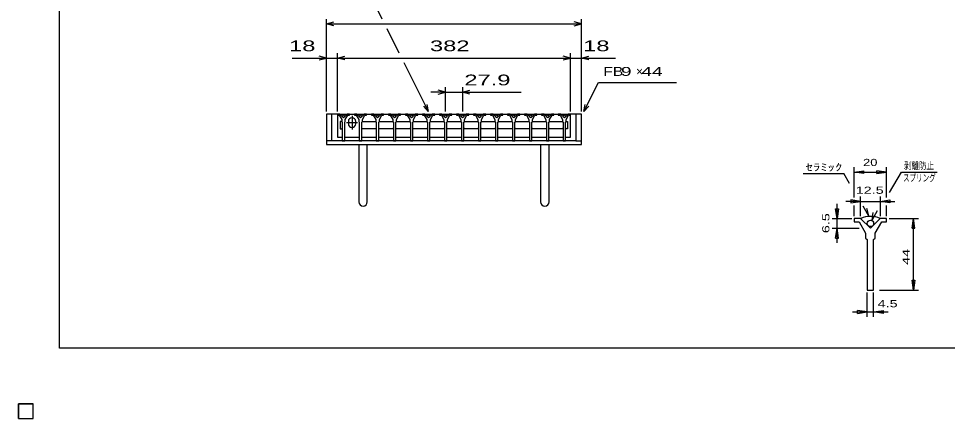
# Model space of a CAD drawing. Units: millimetres, scale not verified. Extents: x -1456 to 1379, y -1028 to 847.
# Drawn here: x -1456 to 67, y -1028 to -372 of the extents above; entities that cross this region are included whole.
import ezdxf
from ezdxf.enums import TextEntityAlignment as Align

# ---------------------------------------------------------------- set-up
doc = ezdxf.new("R2010")
doc.units = ezdxf.units.MM
doc.header["$LTSCALE"] = 8
for name, color, linetype, lineweight in [('0_2', 150, 'Continuous', 25), ('16', 3, 'Continuous', 25), ('19', 6, 'Continuous', 25), ('22', 4, 'Continuous', 25), ('32', 4, 'Continuous', 25)]:
    doc.layers.add(name, color=color, linetype=linetype, lineweight=lineweight)
doc.styles.add('ベクトル', font='')
doc.styles.get('ベクトル').set_extended_font_data('ベクトル')

msp = doc.modelspace()

# ---------------------------------------------------------------- linework, layer by layer
at = {"layer": '0_2'}
for p, q in [((-1388.8, -912.8), (-1388.8, 847.2)), ((1379.2, -912.8), (-1388.8, -912.8))]:
    msp.add_line(p, q, dxfattribs=at)
at = {"layer": '16'}
for p, q in [((-933.4, -528.7), (-933.4, -530.7)), ((-929.4, -528.7), (-933.4, -528.7)), ((-933.4, -528.7), (-551.4, -528.7)), ((-933.4, -528.7), (-933.4, -566.7)), ((-933.4, -530.7), (-930.4, -530.7)), ((-930.4, -530.7), (-926.4, -537.7)), ((-923.4, -534.7), (-929.4, -528.7)), ((-917.4, -528.7), (-923.4, -534.7)), ((-920.4, -537.7), (-916.4, -530.7)), ((-913.4, -528.7), (-917.4, -528.7)), ((-916.4, -530.7), (-913.4, -530.7)), ((-913.4, -530.7), (-913.4, -528.7)), ((-909.45, -531.7), (-909.45, -553.7)), ((-905.5, -528.7), (-905.5, -530.7)), ((-901.5, -528.7), (-905.5, -528.7)), ((-905.5, -530.7), (-902.5, -530.7)), ((-902.5, -530.7), (-898.5, -537.7)), ((-895.5, -534.7), (-901.5, -528.7)), ((-889.5, -528.7), (-895.5, -534.7)), ((-892.5, -537.7), (-888.5, -530.7)), ((-885.5, -528.7), (-889.5, -528.7)), ((-888.5, -530.7), (-885.5, -530.7)), ((-885.5, -530.7), (-885.5, -528.7)), ((-877.6, -528.7), (-877.6, -530.7)), ((-873.6, -528.7), (-877.6, -528.7)), ((-877.6, -530.7), (-874.6, -530.7)), ((-874.6, -530.7), (-870.6, -537.7)), ((-867.6, -534.7), (-873.6, -528.7)), ((-861.6, -528.7), (-867.6, -534.7)), ((-864.6, -537.7), (-860.6, -530.7)), ((-857.6, -528.7), (-861.6, -528.7)), ((-860.6, -530.7), (-857.6, -530.7)), ((-857.6, -530.7), (-857.6, -528.7)), ((-849.7, -528.7), (-849.7, -530.7)), ((-845.7, -528.7), (-849.7, -528.7)), ((-849.7, -530.7), (-846.7, -530.7)), ((-846.7, -530.7), (-842.7, -537.7)), ((-839.7, -534.7), (-845.7, -528.7)), ((-833.7, -528.7), (-839.7, -534.7)), ((-836.7, -537.7), (-832.7, -530.7)), ((-829.7, -528.7), (-833.7, -528.7)), ((-832.7, -530.7), (-829.7, -530.7)), ((-829.7, -530.7), (-829.7, -528.7)), ((-821.8, -528.7), (-821.8, -530.7)), ((-817.8, -528.7), (-821.8, -528.7)), ((-821.8, -530.7), (-818.8, -530.7)), ((-818.8, -530.7), (-814.8, -537.7)), ((-811.8, -534.7), (-817.8, -528.7)), ((-805.8, -528.7), (-811.8, -534.7)), ((-808.8, -537.7), (-804.8, -530.7)), ((-801.8, -528.7), (-805.8, -528.7)), ((-804.8, -530.7), (-801.8, -530.7)), ((-801.8, -530.7), (-801.8, -528.7)), ((-793.9, -528.7), (-793.9, -530.7)), ((-789.9, -528.7), (-793.9, -528.7)), ((-793.9, -530.7), (-790.9, -530.7)), ((-790.9, -530.7), (-786.9, -537.7)), ((-783.9, -534.7), (-789.9, -528.7)), ((-777.9, -528.7), (-783.9, -534.7)), ((-780.9, -537.7), (-776.9, -530.7)), ((-773.9, -528.7), (-777.9, -528.7)), ((-776.9, -530.7), (-773.9, -530.7)), ((-773.9, -530.7), (-773.9, -528.7)), ((-766, -528.7), (-766, -530.7)), ((-762, -528.7), (-766, -528.7)), ((-766, -530.7), (-763, -530.7)), ((-763, -530.7), (-759, -537.7)), ((-756, -534.7), (-762, -528.7)), ((-750, -528.7), (-756, -534.7)), ((-753, -537.7), (-749, -530.7)), ((-746, -528.7), (-750, -528.7)), ((-749, -530.7), (-746, -530.7)), ((-746, -530.7), (-746, -528.7)), ((-738.1, -528.7), (-738.1, -530.7)), ((-734.1, -528.7), (-738.1, -528.7)), ((-738.1, -530.7), (-735.1, -530.7)), ((-735.1, -530.7), (-731.1, -537.7)), ((-728.1, -534.7), (-734.1, -528.7)), ((-722.1, -528.7), (-728.1, -534.7)), ((-725.1, -537.7), (-721.1, -530.7)), ((-718.1, -528.7), (-722.1, -528.7)), ((-721.1, -530.7), (-718.1, -530.7)), ((-718.1, -530.7), (-718.1, -528.7)), ((-710.2, -528.7), (-710.2, -530.7)), ((-706.2, -528.7), (-710.2, -528.7)), ((-710.2, -530.7), (-707.2, -530.7)), ((-707.2, -530.7), (-703.2, -537.7)), ((-700.2, -534.7), (-706.2, -528.7)), ((-694.2, -528.7), (-700.2, -534.7)), ((-697.2, -537.7), (-693.2, -530.7)), ((-690.2, -528.7), (-694.2, -528.7)), ((-693.2, -530.7), (-690.2, -530.7)), ((-690.2, -530.7), (-690.2, -528.7)), ((-682.3, -528.7), (-682.3, -530.7)), ((-678.3, -528.7), (-682.3, -528.7)), ((-682.3, -530.7), (-679.3, -530.7)), ((-679.3, -530.7), (-675.3, -537.7)), ((-672.3, -534.7), (-678.3, -528.7)), ((-666.3, -528.7), (-672.3, -534.7)), ((-669.3, -537.7), (-665.3, -530.7)), ((-662.3, -528.7), (-666.3, -528.7)), ((-665.3, -530.7), (-662.3, -530.7)), ((-662.3, -530.7), (-662.3, -528.7)), ((-654.4, -528.7), (-654.4, -530.7)), ((-650.4, -528.7), (-654.4, -528.7)), ((-654.4, -530.7), (-651.4, -530.7)), ((-651.4, -530.7), (-647.4, -537.7)), ((-644.4, -534.7), (-650.4, -528.7)), ((-638.4, -528.7), (-644.4, -534.7)), ((-641.4, -537.7), (-637.4, -530.7)), ((-634.4, -528.7), (-638.4, -528.7)), ((-637.4, -530.7), (-634.4, -530.7)), ((-634.4, -530.7), (-634.4, -528.7)), ((-626.5, -528.7), (-626.5, -530.7)), ((-622.5, -528.7), (-626.5, -528.7)), ((-626.5, -530.7), (-623.5, -530.7)), ((-623.5, -530.7), (-619.5, -537.7)), ((-616.5, -534.7), (-622.5, -528.7)), ((-610.5, -528.7), (-616.5, -534.7)), ((-613.5, -537.7), (-609.5, -530.7)), ((-606.5, -528.7), (-610.5, -528.7)), ((-609.5, -530.7), (-606.5, -530.7)), ((-606.5, -530.7), (-606.5, -528.7)), ((-598.6, -528.7), (-598.6, -530.7)), ((-594.6, -528.7), (-598.6, -528.7)), ((-598.6, -530.7), (-595.6, -530.7)), ((-595.6, -530.7), (-591.6, -537.7)), ((-588.6, -534.7), (-594.6, -528.7)), ((-582.6, -528.7), (-588.6, -534.7)), ((-585.6, -537.7), (-581.6, -530.7)), ((-578.6, -528.7), (-582.6, -528.7)), ((-581.6, -530.7), (-578.6, -530.7)), ((-578.6, -530.7), (-578.6, -528.7)), ((-571.4, -528.7), (-571.4, -530.7)), ((-567.4, -528.7), (-571.4, -528.7)), ((-571.4, -530.7), (-568.4, -530.7)), ((-568.4, -530.7), (-564.4, -537.7)), ((-561.4, -534.7), (-567.4, -528.7)), ((-555.4, -528.7), (-561.4, -534.7)), ((-558.4, -537.7), (-554.4, -530.7)), ((-551.4, -528.7), (-555.4, -528.7)), ((-554.4, -530.7), (-551.4, -530.7)), ((-551.4, -530.7), (-551.4, -528.7)), ((-551.4, -566.7), (-551.4, -528.7)), ((-926.65, -540.7), (-928.65, -540.7)), ((-928.65, -540.7), (-928.65, -552.7)), ((-925.65, -541.7), (-926.65, -540.7)), ((-926.4, -537.7), (-926.4, -540.7)), ((-926.4, -540.7), (-925.4, -541.7)), ((-925.4, -541.7), (-925.4, -572.7)), ((-921.4, -541.7), (-920.4, -540.7)), ((-921.4, -572.7), (-921.4, -541.7)), ((-920.4, -540.7), (-920.4, -537.7)), ((-918.45, -542.7), (-900.45, -542.7)), ((-915.45, -540.7), (-915.45, -544.7)), ((-903.45, -544.7), (-903.45, -540.7)), ((-898.5, -537.7), (-898.5, -540.7)), ((-898.5, -540.7), (-897.5, -541.7)), ((-897.5, -541.7), (-897.5, -572.7)), ((-893.5, -541.7), (-892.5, -540.7)), ((-893.5, -572.7), (-893.5, -541.7)), ((-893.25, -541.7), (-892.25, -540.7)), ((-892.5, -540.7), (-892.5, -537.7)), ((-892.25, -540.7), (-870.85, -540.7)), ((-870.85, -540.7), (-869.85, -541.7)), ((-870.6, -537.7), (-870.6, -540.7)), ((-870.6, -540.7), (-869.6, -541.7)), ((-869.6, -541.7), (-869.6, -572.7)), ((-865.6, -541.7), (-864.6, -540.7)), ((-865.6, -572.7), (-865.6, -541.7)), ((-865.35, -541.7), (-864.35, -540.7)), ((-864.6, -540.7), (-864.6, -537.7)), ((-864.35, -540.7), (-842.95, -540.7)), ((-842.95, -540.7), (-841.95, -541.7)), ((-842.7, -537.7), (-842.7, -540.7)), ((-842.7, -540.7), (-841.7, -541.7)), ((-841.7, -541.7), (-841.7, -572.7)), ((-837.7, -541.7), (-836.7, -540.7)), ((-837.7, -572.7), (-837.7, -541.7)), ((-837.45, -541.7), (-836.45, -540.7)), ((-836.7, -540.7), (-836.7, -537.7)), ((-836.45, -540.7), (-815.05, -540.7)), ((-815.05, -540.7), (-814.05, -541.7)), ((-814.8, -537.7), (-814.8, -540.7)), ((-814.8, -540.7), (-813.8, -541.7)), ((-813.8, -541.7), (-813.8, -572.7)), ((-809.8, -541.7), (-808.8, -540.7)), ((-809.8, -572.7), (-809.8, -541.7)), ((-809.55, -541.7), (-808.55, -540.7)), ((-808.8, -540.7), (-808.8, -537.7)), ((-808.55, -540.7), (-787.15, -540.7)), ((-787.15, -540.7), (-786.15, -541.7)), ((-786.9, -537.7), (-786.9, -540.7)), ((-786.9, -540.7), (-785.9, -541.7)), ((-785.9, -541.7), (-785.9, -572.7)), ((-781.9, -541.7), (-780.9, -540.7)), ((-781.9, -572.7), (-781.9, -541.7)), ((-781.65, -541.7), (-780.65, -540.7)), ((-780.9, -540.7), (-780.9, -537.7)), ((-780.65, -540.7), (-759.25, -540.7)), ((-759.25, -540.7), (-758.25, -541.7)), ((-759, -537.7), (-759, -540.7)), ((-759, -540.7), (-758, -541.7)), ((-758, -541.7), (-758, -572.7)), ((-754, -541.7), (-753, -540.7)), ((-754, -572.7), (-754, -541.7)), ((-753.75, -541.7), (-752.75, -540.7)), ((-753, -540.7), (-753, -537.7)), ((-752.75, -540.7), (-731.35, -540.7)), ((-731.35, -540.7), (-730.35, -541.7)), ((-731.1, -537.7), (-731.1, -540.7)), ((-731.1, -540.7), (-730.1, -541.7)), ((-730.1, -541.7), (-730.1, -572.7)), ((-726.1, -541.7), (-725.1, -540.7)), ((-726.1, -572.7), (-726.1, -541.7)), ((-725.85, -541.7), (-724.85, -540.7)), ((-725.1, -540.7), (-725.1, -537.7)), ((-724.85, -540.7), (-703.45, -540.7)), ((-703.45, -540.7), (-702.45, -541.7)), ((-703.2, -537.7), (-703.2, -540.7)), ((-703.2, -540.7), (-702.2, -541.7)), ((-702.2, -541.7), (-702.2, -572.7)), ((-698.2, -541.7), (-697.2, -540.7)), ((-698.2, -572.7), (-698.2, -541.7)), ((-697.95, -541.7), (-696.95, -540.7)), ((-697.2, -540.7), (-697.2, -537.7)), ((-696.95, -540.7), (-675.55, -540.7)), ((-675.55, -540.7), (-674.55, -541.7)), ((-675.3, -537.7), (-675.3, -540.7)), ((-675.3, -540.7), (-674.3, -541.7)), ((-674.3, -541.7), (-674.3, -572.7)), ((-670.3, -541.7), (-669.3, -540.7)), ((-670.3, -572.7), (-670.3, -541.7)), ((-670.05, -541.7), (-669.05, -540.7)), ((-669.3, -540.7), (-669.3, -537.7)), ((-669.05, -540.7), (-647.65, -540.7)), ((-647.65, -540.7), (-646.65, -541.7)), ((-647.4, -537.7), (-647.4, -540.7)), ((-647.4, -540.7), (-646.4, -541.7)), ((-646.4, -541.7), (-646.4, -572.7)), ((-642.4, -541.7), (-641.4, -540.7)), ((-642.4, -572.7), (-642.4, -541.7)), ((-642.15, -541.7), (-641.15, -540.7)), ((-641.4, -540.7), (-641.4, -537.7)), ((-641.15, -540.7), (-619.75, -540.7)), ((-619.75, -540.7), (-618.75, -541.7)), ((-619.5, -537.7), (-619.5, -540.7)), ((-619.5, -540.7), (-618.5, -541.7)), ((-618.5, -541.7), (-618.5, -572.7)), ((-614.5, -541.7), (-613.5, -540.7)), ((-614.5, -572.7), (-614.5, -541.7)), ((-614.25, -541.7), (-613.25, -540.7)), ((-613.5, -540.7), (-613.5, -537.7)), ((-613.25, -540.7), (-591.85, -540.7)), ((-591.85, -540.7), (-590.85, -541.7)), ((-591.6, -537.7), (-591.6, -540.7)), ((-591.6, -540.7), (-590.6, -541.7)), ((-590.6, -541.7), (-590.6, -572.7)), ((-586.6, -541.7), (-585.6, -540.7)), ((-586.6, -572.7), (-586.6, -541.7)), ((-586.35, -541.7), (-585.35, -540.7)), ((-585.6, -540.7), (-585.6, -537.7)), ((-585.35, -540.7), (-564.65, -540.7)), ((-564.65, -540.7), (-563.65, -541.7)), ((-564.4, -537.7), (-564.4, -540.7)), ((-564.4, -540.7), (-563.4, -541.7)), ((-563.4, -541.7), (-563.4, -572.7)), ((-559.4, -541.7), (-558.4, -540.7)), ((-559.4, -572.7), (-559.4, -541.7)), ((-559.15, -541.7), (-558.15, -540.7)), ((-558.4, -540.7), (-558.4, -537.7)), ((-558.15, -540.7), (-556.15, -540.7)), ((-556.15, -540.7), (-556.15, -552.7)), ((-928.65, -552.7), (-926.65, -552.7)), ((-926.65, -552.7), (-925.65, -551.7)), ((-892.25, -552.7), (-893.25, -551.7)), ((-870.85, -552.7), (-892.25, -552.7)), ((-869.85, -551.7), (-870.85, -552.7)), ((-864.35, -552.7), (-865.35, -551.7)), ((-842.95, -552.7), (-864.35, -552.7)), ((-841.95, -551.7), (-842.95, -552.7)), ((-836.45, -552.7), (-837.45, -551.7)), ((-815.05, -552.7), (-836.45, -552.7)), ((-814.05, -551.7), (-815.05, -552.7)), ((-808.55, -552.7), (-809.55, -551.7)), ((-787.15, -552.7), (-808.55, -552.7)), ((-786.15, -551.7), (-787.15, -552.7)), ((-780.65, -552.7), (-781.65, -551.7)), ((-759.25, -552.7), (-780.65, -552.7)), ((-758.25, -551.7), (-759.25, -552.7)), ((-752.75, -552.7), (-753.75, -551.7)), ((-731.35, -552.7), (-752.75, -552.7)), ((-730.35, -551.7), (-731.35, -552.7)), ((-724.85, -552.7), (-725.85, -551.7)), ((-703.45, -552.7), (-724.85, -552.7)), ((-702.45, -551.7), (-703.45, -552.7)), ((-696.95, -552.7), (-697.95, -551.7)), ((-675.55, -552.7), (-696.95, -552.7)), ((-674.55, -551.7), (-675.55, -552.7)), ((-669.05, -552.7), (-670.05, -551.7)), ((-647.65, -552.7), (-669.05, -552.7)), ((-646.65, -551.7), (-647.65, -552.7)), ((-641.15, -552.7), (-642.15, -551.7)), ((-619.75, -552.7), (-641.15, -552.7)), ((-618.75, -551.7), (-619.75, -552.7)), ((-613.25, -552.7), (-614.25, -551.7)), ((-591.85, -552.7), (-613.25, -552.7)), ((-590.85, -551.7), (-591.85, -552.7)), ((-585.35, -552.7), (-586.35, -551.7)), ((-564.65, -552.7), (-585.35, -552.7)), ((-563.65, -551.7), (-564.65, -552.7)), ((-558.15, -552.7), (-559.15, -551.7)), ((-556.15, -552.7), (-558.15, -552.7)), ((-933.4, -566.7), (-925.65, -566.7)), ((-925.4, -572.7), (-921.4, -572.7)), ((-921.15, -566.7), (-897.75, -566.7)), ((-897.5, -572.7), (-893.5, -572.7)), ((-893.25, -566.7), (-869.85, -566.7)), ((-869.6, -572.7), (-865.6, -572.7)), ((-865.35, -566.7), (-841.95, -566.7)), ((-841.7, -572.7), (-837.7, -572.7)), ((-837.45, -566.7), (-814.05, -566.7)), ((-813.8, -572.7), (-809.8, -572.7)), ((-809.55, -566.7), (-786.15, -566.7)), ((-785.9, -572.7), (-781.9, -572.7)), ((-781.65, -566.7), (-758.25, -566.7)), ((-758, -572.7), (-754, -572.7)), ((-753.75, -566.7), (-730.35, -566.7)), ((-730.1, -572.7), (-726.1, -572.7)), ((-725.85, -566.7), (-702.45, -566.7)), ((-702.2, -572.7), (-698.2, -572.7)), ((-697.95, -566.7), (-674.55, -566.7)), ((-674.3, -572.7), (-670.3, -572.7)), ((-670.05, -566.7), (-646.65, -566.7)), ((-646.4, -572.7), (-642.4, -572.7)), ((-642.15, -566.7), (-618.75, -566.7)), ((-618.5, -572.7), (-614.5, -572.7)), ((-614.25, -566.7), (-590.85, -566.7)), ((-590.6, -572.7), (-586.6, -572.7)), ((-586.35, -566.7), (-563.65, -566.7)), ((-563.4, -572.7), (-559.4, -572.7)), ((-559.15, -566.7), (-551.4, -566.7)), ((-1456, -1004), (-1432, -1004)), ((-1456, -1028), (-1456, -1004)), ((-1456, -1004), (-1432, -1004)), ((-1456, -1028), (-1456, -1004)), ((-1456, -1004), (-1432, -1004)), ((-1456, -1028), (-1456, -1004)), ((-1456, -1004), (-1432, -1004)), ((-1456, -1028), (-1456, -1004)), ((-1456, -1004), (-1432, -1004)), ((-1456, -1028), (-1456, -1004)), ((-1432, -1028), (-1432, -1004)), ((-1432, -1028), (-1432, -1004)), ((-1432, -1028), (-1432, -1004)), ((-1432, -1028), (-1432, -1004)), ((-1432, -1028), (-1432, -1004)), ((-1456, -1028), (-1432, -1028)), ((-1456, -1028), (-1432, -1028)), ((-1456, -1028), (-1432, -1028)), ((-1456, -1028), (-1432, -1028)), ((-1456, -1028), (-1432, -1028))]:
    msp.add_line(p, q, dxfattribs=at)
for centre in [(-923.4, -532.2), (-895.5, -532.2), (-867.6, -532.2), (-839.7, -532.2), (-811.8, -532.2), (-783.9, -532.2), (-756, -532.2), (-728.1, -532.2), (-700.2, -532.2), (-672.3, -532.2), (-644.4, -532.2), (-616.5, -532.2), (-588.6, -532.2), (-561.4, -532.2)]:
    msp.add_circle(centre, 1.8, dxfattribs=at)
for centre, start, end in [((-909.45, -540.7), 0, 180), ((-909.45, -544.7), 180, 0)]:
    msp.add_arc(centre, 6, start, end, dxfattribs=at)
at = {"layer": '19'}
for p, q in [((-933.4, -528.7), (-951.4, -528.7)), ((-951.4, -528.7), (-951.4, -578.7)), ((-942.4, -572.7), (-942.4, -528.7)), ((-533.4, -528.7), (-551.4, -528.7)), ((-542.4, -528.7), (-542.4, -572.7)), ((-533.4, -578.7), (-533.4, -528.7)), ((-942.4, -572.7), (-951.4, -572.7)), ((-542.4, -572.7), (-942.4, -572.7)), ((-542.4, -572.7), (-533.4, -572.7)), ((-951.4, -578.7), (-533.4, -578.7)), ((-898.4, -578.7), (-898.4, -672.7)), ((-884.4, -672.7), (-884.4, -578.7)), ((-600.4, -578.7), (-600.4, -672.7)), ((-586.4, -672.7), (-586.4, -578.7))]:
    msp.add_line(p, q, dxfattribs=at)
for centre in [(-891.4, -672.7), (-593.4, -672.7)]:
    msp.add_arc(centre, 7, 180, 0, dxfattribs=at)
at = {"layer": '22'}
for p, q in [((-859.9, -372.7), (-879.9, -332.7)), ((-951.4, -524.7), (-951.4, -372.7)), ((-951.4, -380.7), (-939.4, -377.5)), ((-533.4, -380.7), (-545.4, -377.5)), ((-533.4, -524.7), (-533.4, -372.7)), ((-939.4, -383.9), (-951.4, -380.7)), ((-951.4, -380.7), (-533.4, -380.7)), ((-831.9, -428.7), (-851.9, -388.7)), ((-545.4, -383.9), (-533.4, -380.7)), ((-1007.4, -436.7), (-951.4, -436.7)), ((-951.4, -436.7), (-963.4, -433.5)), ((-963.4, -439.9), (-951.4, -436.7)), ((-951.4, -524.7), (-951.4, -428.7)), ((-951.4, -436.7), (-933.4, -436.7)), ((-933.4, -524.7), (-933.4, -428.7)), ((-933.4, -436.7), (-921.4, -433.5)), ((-921.4, -439.9), (-933.4, -436.7)), ((-933.4, -436.7), (-551.4, -436.7)), ((-551.4, -436.7), (-563.4, -433.5)), ((-563.4, -439.9), (-551.4, -436.7)), ((-551.4, -524.7), (-551.4, -428.7)), ((-551.4, -436.7), (-533.4, -436.7)), ((-533.4, -524.7), (-533.4, -428.7)), ((-533.4, -436.7), (-521.4, -433.5)), ((-521.4, -439.9), (-533.4, -436.7)), ((-533.4, -436.7), (-477.4, -436.7)), ((-783.9, -524.7), (-823.9, -444.7)), ((-756, -524.7), (-756, -484.7)), ((-728.1, -484.7), (-728.1, -524.7)), ((-529.4, -524.7), (-505.4, -476.7)), ((-505.4, -476.7), (-377.4, -476.7)), ((-756, -492.7), (-780, -492.7)), ((-756, -492.7), (-768, -489.5)), ((-768, -495.9), (-756, -492.7)), ((-756, -492.7), (-728.1, -492.7)), ((-728.1, -492.7), (-716.1, -489.5)), ((-716.1, -495.9), (-728.1, -492.7)), ((-728.1, -492.7), (-632.1, -492.7)), ((-783.9, -524.7), (-791.9, -515.9)), ((-783.9, -524.7), (-786.3, -513.02)), ((-529.4, -524.7), (-527, -513.02)), ((-529.4, -524.7), (-521.4, -515.9)), ((-1432, -1004), (-1456, -1004)), ((-1456, -1004), (-1456, -1028)), ((-1432, -1004), (-1456, -1004)), ((-1456, -1004), (-1456, -1028)), ((-1432, -1004), (-1456, -1004)), ((-1456, -1004), (-1456, -1028)), ((-1432, -1028), (-1432, -1004)), ((-1432, -1028), (-1432, -1004)), ((-1432, -1028), (-1432, -1004)), ((-1456, -1028), (-1432, -1028)), ((-1456, -1028), (-1432, -1028)), ((-1456, -1028), (-1432, -1028))]:
    msp.add_line(p, q, dxfattribs=at)
at = {"layer": '22', "color": 2}
for p, q in [((-1432, -1004), (-1456, -1004)), ((-1456, -1004), (-1456, -1028)), ((-1432, -1004), (-1456, -1004)), ((-1456, -1004), (-1456, -1028)), ((-1432, -1004), (-1456, -1004)), ((-1456, -1004), (-1456, -1028)), ((-1432, -1028), (-1432, -1004)), ((-1432, -1028), (-1432, -1004)), ((-1432, -1028), (-1432, -1004)), ((-1456, -1028), (-1432, -1028)), ((-1456, -1028), (-1432, -1028)), ((-1456, -1028), (-1432, -1028))]:
    msp.add_line(p, q, dxfattribs=at)
at = {"layer": '32'}
for p, q in [((-86.4, -665.6), (-86.4, -616)), ((-86.4, -624), (-70.4, -621.6)), ((-70.4, -626.4), (-86.4, -624)), ((-86.4, -624), (-33.067, -624)), ((-70.4, -626.4), (-70.4, -621.6)), ((-33.067, -624), (-49.067, -621.6)), ((-49.067, -626.4), (-49.067, -621.6)), ((-49.067, -626.4), (-33.067, -624)), ((-33.067, -665.6), (-33.067, -616)), ((-28.264, -657.333), (-8.797, -623.733)), ((-8.797, -623.733), (49.869, -623.733)), ((-169.867, -626.4), (-103.2, -626.4)), ((-93.867, -642.4), (-103.2, -626.4)), ((-75.733, -672), (-91.733, -669.6)), ((-91.733, -669.6), (-91.733, -674.4)), ((-75.733, -696), (-75.733, -664)), ((-43.733, -664), (-43.733, -696)), ((-43.733, -672), (-27.733, -669.6)), ((-27.733, -669.6), (-27.733, -674.4)), ((-114.4, -700), (-116.8, -684)), ((-116.8, -684), (-112, -684)), ((-114.4, -700), (-114.4, -676)), ((-112, -684), (-114.4, -700)), ((-75.733, -672), (-99.733, -672)), ((-91.733, -674.4), (-75.733, -672)), ((-86.4, -696), (-86.4, -678.4)), ((-75.733, -672), (-43.733, -672)), ((-62.4, -696), (-71.733, -680)), ((-62.4, -696), (-65.333, -683.467)), ((-27.733, -674.4), (-43.733, -672)), ((-43.733, -672), (-19.733, -672)), ((-33.067, -696), (-33.067, -678.4)), ((-122.4, -700), (-90.4, -700)), ((-114.4, -716), (-114.4, -700)), ((-86.4, -700), (-86.4, -705.333)), ((-75.733, -700), (-86.4, -700)), ((-59.733, -716), (-75.733, -700)), ((-43.733, -700), (-59.733, -716)), ((-57.064, -702.666), (-47.997, -686.666)), ((-57.064, -702.666), (-55.197, -689.866)), ((-33.067, -700), (-43.733, -700)), ((-33.067, -705.333), (-33.067, -700)), ((-29.067, -700), (18.933, -700)), ((8.533, -716), (10.933, -700)), ((13.333, -716), (10.933, -700)), ((10.933, -817.334), (10.933, -700)), ((-86.4, -705.333), (-78.4, -705.333)), ((-78.4, -705.333), (-67.733, -724)), ((-51.733, -724), (-41.067, -705.333)), ((-41.067, -705.333), (-33.067, -705.333)), ((-122.4, -716), (-78.4, -716)), ((-116.8, -732), (-114.4, -716)), ((-112, -732), (-114.4, -716)), ((-114.4, -740), (-114.4, -716)), ((-67.733, -724), (-67.733, -732)), ((-51.733, -732), (-51.733, -724)), ((8.533, -716), (13.333, -716)), ((-116.8, -732), (-112, -732)), ((-67.733, -732), (-65.067, -734.667)), ((-65.067, -734.667), (-65.067, -817.333)), ((-54.4, -734.667), (-51.733, -732)), ((-54.4, -817.333), (-54.4, -734.667)), ((10.933, -817.334), (8.533, -801.334)), ((8.533, -801.334), (13.333, -801.334)), ((13.333, -801.334), (10.933, -817.334)), ((-65.067, -817.333), (-54.4, -817.333)), ((-65.067, -861.334), (-65.067, -821.334)), ((-54.4, -861.334), (-54.4, -821.334)), ((-45.067, -817.334), (18.933, -817.334)), ((-65.067, -853.334), (-81.067, -850.934)), ((-81.067, -855.734), (-81.067, -850.934)), ((-54.4, -853.334), (-38.4, -850.934)), ((-38.4, -855.734), (-38.4, -850.934)), ((-89.067, -853.334), (-65.067, -853.334)), ((-81.067, -855.734), (-65.067, -853.334)), ((-65.067, -853.334), (-54.4, -853.334)), ((-38.4, -855.734), (-54.4, -853.334)), ((-54.4, -853.334), (-30.4, -853.334))]:
    msp.add_line(p, q, dxfattribs=at)
msp.add_circle((-59.733, -708), 5.333, dxfattribs=at)
msp.add_arc((-60.003, -736.542), 40, 66, 113, dxfattribs=at)

# ---------------------------------------------------------------- texts
at = {"layer": '22', "color": 2, "style": 'ベクトル'}
for s, height, width, p in [(' 18 ', 17.6, 1.65, (-1023.4, -416.7)), (' 382 ', 17.6, 1.65, (-792.4, -416.7)), (' 18 ', 17.6, 1.65, (-541.4, -416.7)), ('FB', 14.66, 1.3, (-497.4, -458.7)), (' 9 ', 14.66, 1.6, (-477.4, -458.7)), (' 44 ', 14.66, 1.6, (-443.8, -458.7)), (' 27.9 ', 17.6, 1.65, (-736.1, -472.7))]:
    msp.add_text(s, height=height, dxfattribs=dict(at, width=width)).set_placement(p, align=Align.MIDDLE_LEFT)
msp.add_text('×', height=14.66, dxfattribs=at).set_placement((-443.8, -458.7), align=Align.MIDDLE_LEFT)
at = {"layer": '32', "color": 2, "style": 'ベクトル'}
for s, width, p in [('20', 1.35, (-71.733, -608)), ('剥離防止', 0.75, (-4.797, -613.333)), ('ｾﾗﾐｯｸ', 1.5, (-165.867, -616)), ('スプリング', 0.65, (-6.131, -633.333)), ('12.5', 1.5, (-83.733, -653.6)), (' 4.5 ', 1.5, (-54.4, -839.734))]:
    msp.add_text(s, height=11.73, dxfattribs=dict(at, width=width)).set_placement(p, align=Align.MIDDLE_LEFT)
at = {"layer": '32', "color": 2, "style": 'ベクトル', "width": 1.5}
for s, p in [('6.5', (-132.8, -724)), (' 44 ', (-1.067, -782.667))]:
    msp.add_text(s, height=11.73, rotation=90, dxfattribs=at).set_placement(p, align=Align.MIDDLE_LEFT)

doc.saveas('drawing.dxf')
